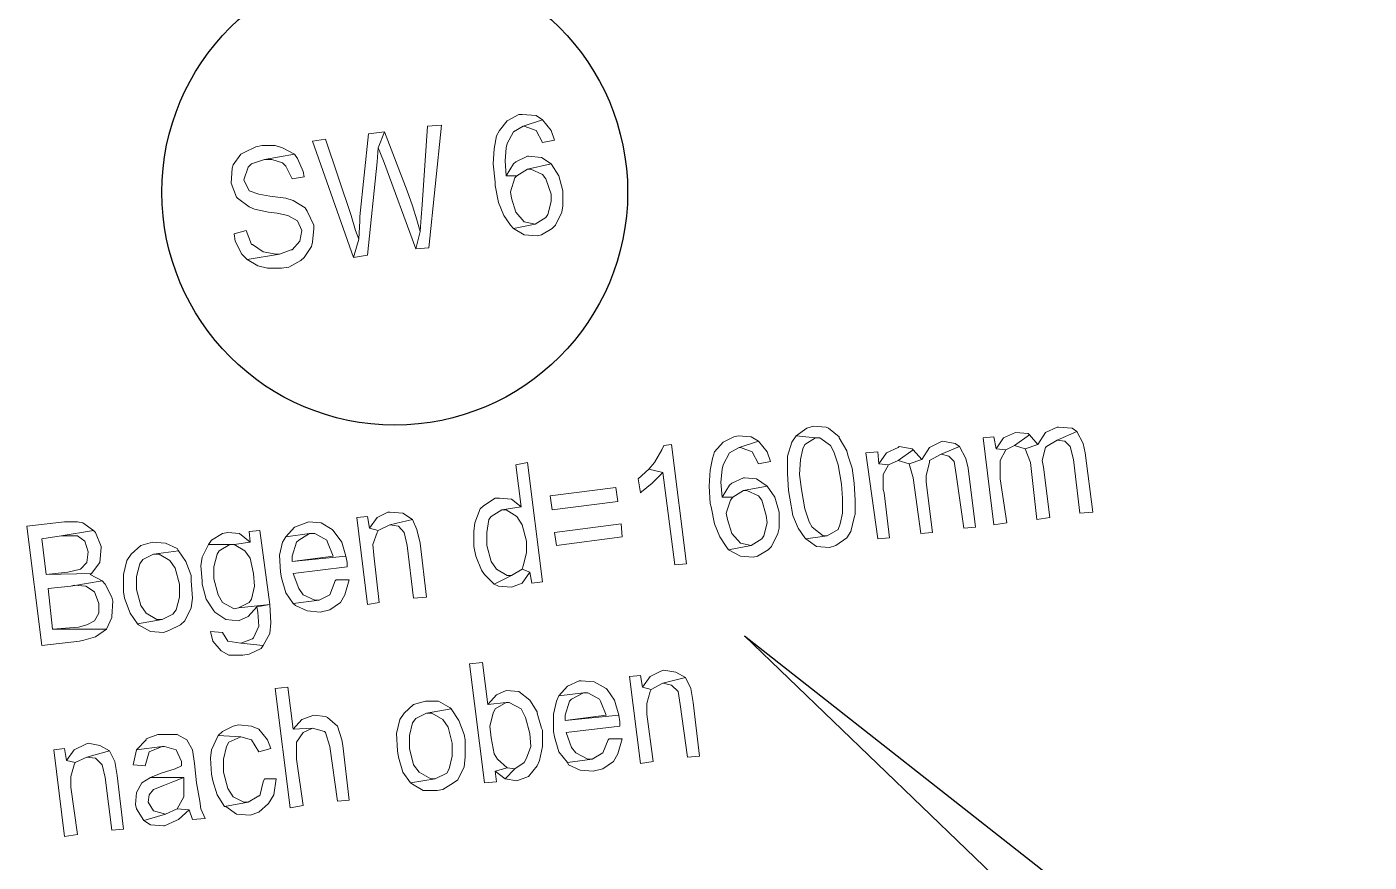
# Model space of a CAD drawing. Header units: metres. Extents: x 2713732.4 to 2713757.2, y 1226081.6 to 1226111.3.
# Drawn here: x 2713742.67 to 2713744.027, y 1226091.136 to 1226091.981 of the extents above; entities that cross this region are included whole.
import ezdxf

# ---------------------------------------------------------------- set-up
doc = ezdxf.new("R2010")
doc.units = ezdxf.units.M
doc.layers.add('einlagen_boden_erstes_og', color=7, linetype='Continuous', true_color=0x000000)

msp = doc.modelspace()

# ---------------------------------------------------------------- linework, layer by layer
at = {"layer": 'einlagen_boden_erstes_og', "color": 7, "linetype": 'Continuous', "lineweight": 25, "extrusion": (0.000477202, 0.001815, 0.999998)}
for q in [(2713744.4791, 1226090.3226, -0.159), (2713744.4522, 1226090.5346, -0.1594)]:
    msp.add_line((2713743.3957, 1226091.3652, -0.1604), q, dxfattribs=at)
at = {"layer": 'einlagen_boden_erstes_og', "color": 7, "lineweight": 0}
for points in [[(2713743.1709, 1226091.892), (2713743.1676, 1226091.892), (2713743.1556, 1226091.8855), (2713743.148, 1226091.8757), (2713743.1448, 1226091.8703), (2713743.1426, 1226091.8573), (2713743.1415, 1226091.842), (2713743.1437, 1226091.8236), (2713743.1437, 1226091.8203), (2713743.147, 1226091.8029), (2713743.1524, 1226091.7899), (2713743.1589, 1226091.7801), (2713743.1622, 1226091.7769), (2713743.1839, 1226091.7812), (2713743.173, 1226091.7834), (2713743.1643, 1226091.7932), (2713743.16, 1226091.8073), (2713743.1589, 1226091.8138), (2713743.1633, 1226091.8279), (2713743.1654, 1226091.8301), (2713743.1546, 1226091.8301), (2713743.1535, 1226091.8453), (2713743.1546, 1226091.8583), (2713743.1556, 1226091.8627), (2713743.1622, 1226091.8746), (2713743.1719, 1226091.8801), (2713743.1915, 1226091.8866), (2713743.185, 1226091.8909)], [(2713743.0318, 1226091.8746), (2713743.0155, 1226091.8725), (2713743.0068, 1226091.7888), (2713743.0068, 1226091.7845), (2713743.0057, 1226091.766), (2713743.0003, 1226091.7475), (2713743.0144, 1226091.7497), (2713743.0242, 1226091.8442), (2713743.0253, 1226091.8583)], [(2713743.0318, 1226091.8746), (2713743.0253, 1226091.8583), (2713743.0307, 1226091.8453), (2713743.0633, 1226091.7562), (2713743.0677, 1226091.7736), (2713743.0644, 1226091.7856), (2713743.0601, 1226091.7997), (2713743.0546, 1226091.8149)], [(2713743.0894, 1226091.8812), (2713743.0753, 1226091.8801), (2713743.0698, 1226091.8008), (2713743.0687, 1226091.7877), (2713743.0677, 1226091.7736), (2713743.0633, 1226091.7562), (2713743.0764, 1226091.7573)], [(2713743.1915, 1226091.8866), (2713743.1719, 1226091.8801), (2713743.173, 1226091.8801), (2713743.185, 1226091.8757), (2713743.1915, 1226091.8638), (2713743.2034, 1226091.8659), (2713743.2002, 1226091.8757)], [(2713742.908, 1226091.8605), (2713742.9015, 1226091.8594), (2713742.8906, 1226091.854), (2713742.8863, 1226091.8518), (2713742.8787, 1226091.841), (2713742.8776, 1226091.8377), (2713742.8765, 1226091.8225), (2713742.8765, 1226091.8225), (2713742.8819, 1226091.8084), (2713742.883, 1226091.8073), (2713742.895, 1226091.7986), (2713742.9004, 1226091.7964), (2713742.9145, 1226091.7932), (2713742.9232, 1226091.7921), (2713742.9341, 1226091.7899), (2713742.9438, 1226091.7845), (2713742.9482, 1226091.7747), (2713742.946, 1226091.7638), (2713742.9384, 1226091.7551), (2713742.9373, 1226091.7551), (2713742.9254, 1226091.7508), (2713742.8928, 1226091.7454), (2713742.9036, 1226091.7389), (2713742.9134, 1226091.7367), (2713742.9275, 1226091.7367), (2713742.9351, 1226091.7378), (2713742.9471, 1226091.7443), (2713742.9503, 1226091.7475), (2713742.958, 1226091.7584), (2713742.959, 1226091.7628), (2713742.9601, 1226091.7769), (2713742.9601, 1226091.7801), (2713742.9536, 1226091.7943), (2713742.9514, 1226091.7975), (2713742.9395, 1226091.8051), (2713742.9319, 1226091.8073), (2713742.9156, 1226091.8095), (2713742.9047, 1226091.8116), (2713742.895, 1226091.8149), (2713742.8895, 1226091.8258), (2713742.8895, 1226091.8258), (2713742.8939, 1226091.8388), (2713742.8971, 1226091.842), (2713742.9102, 1226091.8464), (2713742.9406, 1226091.8518), (2713742.9286, 1226091.8583), (2713742.921, 1226091.8605)], [(2713742.9721, 1226091.867), (2713742.959, 1226091.8649), (2713743.0003, 1226091.7475), (2713743.0057, 1226091.766), (2713743.0025, 1226091.7747), (2713742.9981, 1226091.7899)], [(2713742.9406, 1226091.8518), (2713742.9102, 1226091.8464), (2713742.9178, 1226091.8464), (2713742.9286, 1226091.8431), (2713742.9319, 1226091.8399), (2713742.9384, 1226091.8268), (2713742.9503, 1226091.829), (2713742.9493, 1226091.8344), (2713742.9438, 1226091.8475)], [(2713743.1774, 1226091.8497), (2713743.1763, 1226091.8497), (2713743.1643, 1226091.8442), (2713743.1622, 1226091.842), (2713743.1546, 1226091.8301), (2713743.1654, 1226091.8301), (2713743.1763, 1226091.8366), (2713743.2002, 1226091.842), (2713743.1904, 1226091.8486)], [(2713743.2002, 1226091.842), (2713743.1763, 1226091.8366), (2713743.1795, 1226091.8366), (2713743.1915, 1226091.8312), (2713743.1948, 1226091.8268), (2713743.2002, 1226091.8116), (2713743.2002, 1226091.804), (2713743.1969, 1226091.791), (2713743.1948, 1226091.7877), (2713743.1839, 1226091.7812), (2713743.1622, 1226091.7769), (2713743.173, 1226091.7704), (2713743.1861, 1226091.7693), (2713743.1904, 1226091.7704), (2713743.2013, 1226091.7769), (2713743.2045, 1226091.7801), (2713743.211, 1226091.7932), (2713743.2121, 1226091.7997), (2713743.2121, 1226091.8149), (2713743.2121, 1226091.8149), (2713743.2078, 1226091.8301)], [(2713742.8917, 1226091.7747), (2713742.8797, 1226091.7714), (2713742.8808, 1226091.7638), (2713742.8873, 1226091.7508), (2713742.8928, 1226091.7454), (2713742.9254, 1226091.7508), (2713742.9221, 1226091.7508), (2713742.9091, 1226091.753), (2713742.9091, 1226091.753), (2713742.8982, 1226091.7606), (2713742.8971, 1226091.7606)], [(2713743.4652, 1226091.577), (2713743.4587, 1226091.5748), (2713743.4478, 1226091.5672), (2713743.4674, 1226091.5651), (2713743.4717, 1226091.5651), (2713743.4826, 1226091.5575), (2713743.4859, 1226091.5509), (2713743.4902, 1226091.5379), (2713743.4935, 1226091.5183), (2713743.4946, 1226091.5042), (2713743.4946, 1226091.489), (2713743.4924, 1226091.4782), (2713743.4902, 1226091.4727), (2713743.4793, 1226091.4662), (2713743.4576, 1226091.463), (2713743.4685, 1226091.4553), (2713743.4815, 1226091.4543), (2713743.488, 1226091.4564), (2713743.4989, 1226091.464), (2713743.5032, 1226091.4706), (2713743.5065, 1226091.4847), (2713743.5076, 1226091.4879), (2713743.5076, 1226091.5021), (2713743.5065, 1226091.5194), (2713743.5043, 1226091.5346), (2713743.5, 1226091.5477), (2713743.4989, 1226091.552), (2713743.4913, 1226091.5651), (2713743.4913, 1226091.5661), (2713743.4804, 1226091.5748), (2713743.4783, 1226091.5759)], [(2713743.7129, 1226091.5759), (2713743.7118, 1226091.5759), (2713743.6999, 1226091.5705), (2713743.6922, 1226091.5585), (2713743.6792, 1226091.5542), (2713743.6792, 1226091.5542), (2713743.6846, 1226091.5401), (2713743.6912, 1226091.4825), (2713743.7042, 1226091.4847), (2713743.6977, 1226091.5357), (2713743.6966, 1226091.5422), (2713743.6999, 1226091.5553), (2713743.7009, 1226091.5564), (2713743.7118, 1226091.5629), (2713743.7314, 1226091.5716), (2713743.727, 1226091.5748)], [(2713743.3892, 1226091.5672), (2713743.3848, 1226091.5661), (2713743.374, 1226091.5607), (2713743.3653, 1226091.5509), (2713743.3631, 1226091.5444), (2713743.3609, 1226091.5325), (2713743.3599, 1226091.5162), (2713743.3609, 1226091.4988), (2713743.362, 1226091.4955), (2713743.3653, 1226091.4782), (2713743.3707, 1226091.4651), (2713743.3772, 1226091.4553), (2713743.3794, 1226091.4521), (2713743.4022, 1226091.4564), (2713743.3914, 1226091.4586), (2713743.3827, 1226091.4684), (2713743.3783, 1226091.4825), (2713743.3772, 1226091.489), (2713743.3816, 1226091.5021), (2713743.3838, 1226091.5053), (2713743.3729, 1226091.5053), (2713743.3718, 1226091.5205), (2713743.3729, 1226091.5336), (2713743.374, 1226091.5379), (2713743.3805, 1226091.5499), (2713743.3903, 1226091.5553), (2713743.4098, 1226091.5618), (2713743.4022, 1226091.5661)], [(2713743.4098, 1226091.5618), (2713743.3903, 1226091.5553), (2713743.3914, 1226091.5553), (2713743.4033, 1226091.5509), (2713743.4098, 1226091.539), (2713743.4218, 1226091.5412), (2713743.4185, 1226091.5509)], [(2713743.4478, 1226091.5672), (2713743.4435, 1226091.5607), (2713743.4392, 1226091.5466), (2713743.4392, 1226091.5433), (2713743.4392, 1226091.5292), (2713743.4402, 1226091.5118), (2713743.4413, 1226091.5042), (2713743.4446, 1226091.4868), (2713743.45, 1226091.4738), (2713743.4565, 1226091.464), (2713743.4576, 1226091.463), (2713743.4793, 1226091.4662), (2713743.475, 1226091.4662), (2713743.4641, 1226091.4749), (2713743.4609, 1226091.4803), (2713743.4565, 1226091.4934), (2713743.4533, 1226091.5129), (2713743.4511, 1226091.5281), (2713743.4522, 1226091.5433), (2713743.4544, 1226091.5542), (2713743.4565, 1226091.5585), (2713743.4674, 1226091.5651)], [(2713743.5956, 1226091.5618), (2713743.5934, 1226091.5607), (2713743.5825, 1226091.5553), (2713743.5749, 1226091.5433), (2713743.5619, 1226091.539), (2713743.5619, 1226091.539), (2713743.5662, 1226091.5249), (2713743.5738, 1226091.4684), (2713743.5858, 1226091.4695), (2713743.5793, 1226091.5205), (2713743.5793, 1226091.527), (2713743.5825, 1226091.5401), (2713743.5825, 1226091.5422), (2713743.5945, 1226091.5488), (2713743.613, 1226091.5564), (2713743.6086, 1226091.5596)], [(2713743.6477, 1226091.5661), (2713743.6368, 1226091.5651), (2713743.6477, 1226091.4771), (2713743.6607, 1226091.4792), (2713743.6542, 1226091.5238), (2713743.6542, 1226091.5281), (2713743.6542, 1226091.5422), (2713743.6597, 1226091.5531), (2713743.6499, 1226091.5542)], [(2713743.6694, 1226091.5705), (2713743.6694, 1226091.5705), (2713743.6575, 1226091.5651), (2713743.6499, 1226091.5542), (2713743.6597, 1226091.5531), (2713743.6684, 1226091.5575), (2713743.6836, 1226091.5683), (2713743.6825, 1226091.5694)], [(2713743.6836, 1226091.5683), (2713743.6684, 1226091.5575), (2713743.6792, 1226091.5542), (2713743.6922, 1226091.5585)], [(2713743.7314, 1226091.5716), (2713743.7118, 1226091.5629), (2713743.7194, 1226091.5618), (2713743.7248, 1226091.5564), (2713743.7281, 1226091.5433), (2713743.7346, 1226091.489), (2713743.7476, 1226091.4901), (2713743.74, 1226091.5499), (2713743.7379, 1226091.5596)], [(2713743.3218, 1226091.5585), (2713743.3142, 1226091.5575), (2713743.3121, 1226091.5531), (2713743.3045, 1226091.5401), (2713743.299, 1226091.5336), (2713743.3132, 1226091.5303), (2713743.3251, 1226091.4369), (2713743.337, 1226091.438)], [(2713743.5304, 1226091.5509), (2713743.5184, 1226091.5499), (2713743.5304, 1226091.463), (2713743.5423, 1226091.464), (2713743.5369, 1226091.5097), (2713743.5358, 1226091.5129), (2713743.5358, 1226091.5281), (2713743.5413, 1226091.5379), (2713743.5315, 1226091.539)], [(2713743.5521, 1226091.5564), (2713743.551, 1226091.5553), (2713743.5391, 1226091.5499), (2713743.5315, 1226091.539), (2713743.5413, 1226091.5379), (2713743.551, 1226091.5422), (2713743.5662, 1226091.5531), (2713743.5652, 1226091.5542)], [(2713743.5662, 1226091.5531), (2713743.551, 1226091.5422), (2713743.5619, 1226091.539), (2713743.5749, 1226091.5433)], [(2713743.613, 1226091.5564), (2713743.5945, 1226091.5488), (2713743.6021, 1226091.5466), (2713743.6075, 1226091.5412), (2713743.6097, 1226091.5281), (2713743.6173, 1226091.4738), (2713743.6292, 1226091.4749), (2713743.6216, 1226091.5346), (2713743.6195, 1226091.5444)], [(2713743.1763, 1226091.5401), (2713743.1643, 1226091.5379), (2713743.1698, 1226091.4955), (2713743.1502, 1226091.4923), (2713743.1546, 1226091.4923), (2713743.1654, 1226091.4858), (2713743.1709, 1226091.4771), (2713743.1752, 1226091.4608), (2713743.1752, 1226091.4488), (2713743.1719, 1226091.4358), (2713743.1709, 1226091.4325), (2713743.1785, 1226091.4293), (2713743.1806, 1226091.4184), (2713743.1915, 1226091.4195)], [(2713743.299, 1226091.5336), (2713743.2882, 1226091.5238), (2713743.2903, 1226091.5097), (2713743.2914, 1226091.5107), (2713743.3023, 1226091.5194), (2713743.3034, 1226091.5205), (2713743.3132, 1226091.5303)], [(2713743.3957, 1226091.5249), (2713743.3946, 1226091.5249), (2713743.3827, 1226091.5194), (2713743.3805, 1226091.5173), (2713743.3729, 1226091.5053), (2713743.3838, 1226091.5053), (2713743.3946, 1226091.5118), (2713743.4185, 1226091.5162), (2713743.4077, 1226091.5238)], [(2713743.2654, 1226091.5151), (2713743.1991, 1226091.5064), (2713743.2013, 1226091.4923), (2713743.2675, 1226091.501)], [(2713743.4185, 1226091.5162), (2713743.3946, 1226091.5118), (2713743.3979, 1226091.5118), (2713743.4098, 1226091.5064), (2713743.4131, 1226091.5021), (2713743.4174, 1226091.4868), (2713743.4185, 1226091.4792), (2713743.4153, 1226091.4662), (2713743.4131, 1226091.463), (2713743.4022, 1226091.4564), (2713743.3794, 1226091.4521), (2713743.3914, 1226091.4456), (2713743.4044, 1226091.4445), (2713743.4087, 1226091.4456), (2713743.4196, 1226091.4521), (2713743.4229, 1226091.4553), (2713743.4294, 1226091.4684), (2713743.4305, 1226091.4738), (2713743.4305, 1226091.4901), (2713743.4305, 1226091.4901), (2713743.4261, 1226091.5053)], [(2713743.148, 1226091.5042), (2713743.1437, 1226091.5042), (2713743.1318, 1226091.4966), (2713743.1285, 1226091.4934), (2713743.1231, 1226091.4792), (2713743.122, 1226091.4706), (2713743.122, 1226091.4553), (2713743.1241, 1226091.4456), (2713743.1296, 1226091.4315), (2713743.1328, 1226091.4271), (2713743.1426, 1226091.4173), (2713743.16, 1226091.426), (2713743.1556, 1226091.426), (2713743.1448, 1226091.4325), (2713743.1394, 1226091.4401), (2713743.135, 1226091.4564), (2713743.135, 1226091.4695), (2713743.1372, 1226091.4825), (2713743.1394, 1226091.4858), (2713743.1502, 1226091.4923), (2713743.1698, 1226091.4955), (2713743.16, 1226091.5031)], [(2713742.7081, 1226091.4803), (2713742.6701, 1226091.476), (2713742.6853, 1226091.3554), (2713742.7233, 1226091.3598), (2713742.7277, 1226091.3608), (2713742.7396, 1226091.3641), (2713742.7505, 1226091.3717), (2713742.6962, 1226091.3717), (2713742.6918, 1226091.413), (2713742.7146, 1226091.4152), (2713742.7461, 1226091.4206), (2713742.7342, 1226091.4271), (2713742.7353, 1226091.4282), (2713742.6897, 1226091.4271), (2713742.6853, 1226091.463), (2713742.7049, 1226091.4662), (2713742.7374, 1226091.4716), (2713742.7266, 1226091.4792), (2713742.7212, 1226091.4803)], [(2713742.9547, 1226091.4803), (2713742.9525, 1226091.4792), (2713742.9406, 1226091.4749), (2713742.9319, 1226091.4651), (2713742.9558, 1226091.4684), (2713742.9612, 1226091.4684), (2713742.9732, 1226091.4619), (2713742.9742, 1226091.4597), (2713742.9797, 1226091.4456), (2713742.9384, 1226091.4401), (2713742.9927, 1226091.4456), (2713742.9884, 1226091.4597), (2713742.9797, 1226091.4716), (2713742.9786, 1226091.4727), (2713742.9677, 1226091.4792)], [(2713743.0144, 1226091.4858), (2713743.0036, 1226091.4847), (2713743.0144, 1226091.3967), (2713743.0264, 1226091.3989), (2713743.021, 1226091.4467), (2713743.0199, 1226091.4575), (2713743.0242, 1226091.4695), (2713743.0253, 1226091.4716), (2713743.0166, 1226091.4738)], [(2713743.0372, 1226091.4901), (2713743.0351, 1226091.4901), (2713743.0242, 1226091.4847), (2713743.0166, 1226091.4738), (2713743.0253, 1226091.4716), (2713743.0372, 1226091.4771), (2713743.0601, 1226091.4825), (2713743.0503, 1226091.489)], [(2713743.0601, 1226091.4825), (2713743.0372, 1226091.4771), (2713743.0459, 1226091.476), (2713743.0514, 1226091.4695), (2713743.0546, 1226091.4564), (2713743.0611, 1226091.4032), (2713743.0742, 1226091.4043), (2713743.0677, 1226091.4586), (2713743.0644, 1226091.4727)], [(2713742.7374, 1226091.4716), (2713742.7049, 1226091.4662), (2713742.7092, 1226091.4662), (2713742.7212, 1226091.4662), (2713742.7288, 1226091.4608), (2713742.732, 1226091.4499), (2713742.7309, 1226091.4391), (2713742.7244, 1226091.4325), (2713742.7114, 1226091.4293), (2713742.6897, 1226091.4271), (2713742.7353, 1226091.4282), (2713742.744, 1226091.4391), (2713742.744, 1226091.4391), (2713742.7451, 1226091.4543), (2713742.7451, 1226091.4553), (2713742.7396, 1226091.4695)], [(2713742.8732, 1226091.4695), (2713742.8678, 1226091.4684), (2713742.8569, 1226091.4619), (2713742.8537, 1226091.4575), (2713742.8754, 1226091.4575), (2713742.8797, 1226091.4575), (2713742.896, 1226091.4597), (2713742.8852, 1226091.4684)], [(2713742.9058, 1226091.4716), (2713742.895, 1226091.4706), (2713742.896, 1226091.4597), (2713742.8797, 1226091.4575), (2713742.8906, 1226091.451), (2713742.896, 1226091.4434), (2713742.8993, 1226091.4282), (2713742.9004, 1226091.4152), (2713742.8971, 1226091.4021), (2713742.895, 1226091.3989), (2713742.8841, 1226091.3934), (2713742.9156, 1226091.3967)], [(2713742.9319, 1226091.4651), (2713742.9286, 1226091.4597), (2713742.9254, 1226091.4467), (2713742.9265, 1226091.4293), (2713742.9275, 1226091.4238), (2713742.9319, 1226091.4086), (2713742.9395, 1226091.3978), (2713742.9656, 1226091.401), (2713742.9612, 1226091.401), (2713742.9493, 1226091.4065), (2713742.9449, 1226091.413), (2713742.9395, 1226091.4282), (2713742.9938, 1226091.4347), (2713742.9938, 1226091.4391), (2713742.9927, 1226091.4456), (2713742.9384, 1226091.4401), (2713742.9384, 1226091.4456), (2713742.9427, 1226091.4597), (2713742.9449, 1226091.4619), (2713742.9558, 1226091.4684)], [(2713743.2708, 1226091.4782), (2713743.2034, 1226091.4695), (2713743.2056, 1226091.4564), (2713743.2719, 1226091.4651)], [(2713742.7972, 1226091.4597), (2713742.7852, 1226091.4564), (2713742.7755, 1226091.4477), (2713742.7711, 1226091.4412), (2713742.7679, 1226091.4271), (2713742.7679, 1226091.4097), (2713742.7689, 1226091.4032), (2713742.7744, 1226091.388), (2713742.782, 1226091.3771), (2713742.807, 1226091.3815), (2713742.8015, 1226091.3815), (2713742.7907, 1226091.388), (2713742.7852, 1226091.3956), (2713742.7809, 1226091.4119), (2713742.7809, 1226091.4249), (2713742.7842, 1226091.438), (2713742.7874, 1226091.4423), (2713742.7983, 1226091.4477), (2713742.8233, 1226091.451), (2713742.8222, 1226091.4532), (2713742.8102, 1226091.4586)], [(2713742.8537, 1226091.4575), (2713742.8472, 1226091.4445), (2713742.8461, 1226091.4358), (2713742.8472, 1226091.4206), (2713742.8472, 1226091.4173), (2713742.8515, 1226091.4021), (2713742.8591, 1226091.3902), (2713742.8602, 1226091.3891), (2713742.8711, 1226091.3815), (2713742.8841, 1226091.3804), (2713742.8939, 1226091.3847), (2713742.9026, 1226091.3945), (2713742.9156, 1226091.3967), (2713742.8841, 1226091.3934), (2713742.8797, 1226091.3923), (2713742.8678, 1226091.3989), (2713742.8635, 1226091.4065), (2713742.8591, 1226091.4228), (2713742.8591, 1226091.4347), (2713742.8624, 1226091.4477), (2713742.8645, 1226091.451), (2713742.8754, 1226091.4575)], [(2713742.8233, 1226091.451), (2713742.7983, 1226091.4477), (2713742.8037, 1226091.4477), (2713742.8146, 1226091.4412), (2713742.82, 1226091.4336), (2713742.8243, 1226091.4173), (2713742.8243, 1226091.4043), (2713742.8211, 1226091.3913), (2713742.8178, 1226091.3869), (2713742.807, 1226091.3815), (2713742.782, 1226091.3771), (2713742.7831, 1226091.3761), (2713742.795, 1226091.3695), (2713742.8081, 1226091.3684), (2713742.8135, 1226091.3706), (2713742.8254, 1226091.3761), (2713742.8298, 1226091.3804), (2713742.8363, 1226091.3934), (2713742.8374, 1226091.4032), (2713742.8363, 1226091.4206), (2713742.8363, 1226091.426), (2713742.8309, 1226091.4401)], [(2713743.1709, 1226091.4325), (2713743.16, 1226091.426), (2713743.1426, 1226091.4173), (2713743.147, 1226091.4152), (2713743.16, 1226091.4141), (2713743.1709, 1226091.4184), (2713743.1785, 1226091.4293)], [(2713742.7461, 1226091.4206), (2713742.7146, 1226091.4152), (2713742.7179, 1226091.4162), (2713742.7298, 1226091.4152), (2713742.7385, 1226091.4097), (2713742.7429, 1226091.3978), (2713742.7429, 1226091.388), (2713742.7385, 1226091.3804), (2713742.7309, 1226091.3761), (2713742.7222, 1226091.3739), (2713742.6962, 1226091.3717), (2713742.7505, 1226091.3717), (2713742.7559, 1226091.3837), (2713742.7559, 1226091.3847), (2713742.757, 1226091.4), (2713742.7559, 1226091.4043), (2713742.7494, 1226091.4173)], [(2713742.9829, 1226091.4217), (2713742.9819, 1226091.4206), (2713742.9764, 1226091.4065), (2713742.9656, 1226091.401), (2713742.9395, 1226091.3978), (2713742.9417, 1226091.3956), (2713742.9536, 1226091.3902), (2713742.9666, 1226091.3891), (2713742.9764, 1226091.3913), (2713742.9873, 1226091.3989), (2713742.9916, 1226091.4065), (2713742.996, 1226091.4217)], [(2713742.9156, 1226091.3967), (2713742.9026, 1226091.3945), (2713742.9036, 1226091.3891), (2713742.9047, 1226091.375), (2713742.8993, 1226091.363), (2713742.8982, 1226091.3619), (2713742.8863, 1226091.3576), (2713742.9091, 1226091.3554), (2713742.9156, 1226091.3674), (2713742.9167, 1226091.3782)], [(2713742.8558, 1226091.3695), (2713742.858, 1226091.3598), (2713742.8667, 1226091.35), (2713742.8743, 1226091.3456), (2713742.8884, 1226091.3456), (2713742.895, 1226091.3467), (2713742.9069, 1226091.3522), (2713742.9091, 1226091.3554), (2713742.8863, 1226091.3576), (2713742.8863, 1226091.3576), (2713742.8732, 1226091.3598), (2713742.8678, 1226091.3684)], [(2713743.1307, 1226091.338), (2713743.1176, 1226091.3369), (2713743.1328, 1226091.2164), (2713743.1448, 1226091.2175), (2713743.1437, 1226091.2283), (2713743.1556, 1226091.2316), (2713743.1459, 1226091.2403), (2713743.1426, 1226091.2457), (2713743.1394, 1226091.262), (2713743.1383, 1226091.2739), (2713743.1415, 1226091.287), (2713743.1437, 1226091.2913), (2713743.1546, 1226091.2978), (2713743.1361, 1226091.2957)], [(2713743.2306, 1226091.3196), (2713743.2284, 1226091.3196), (2713743.2165, 1226091.3141), (2713743.2078, 1226091.3044), (2713743.2328, 1226091.3076), (2713743.2371, 1226091.3076), (2713743.2491, 1226091.3011), (2713743.2501, 1226091.2989), (2713743.2556, 1226091.2848), (2713743.2143, 1226091.2794), (2713743.2686, 1226091.2848), (2713743.2643, 1226091.3), (2713743.2567, 1226091.3109), (2713743.2556, 1226091.312), (2713743.2436, 1226091.3185)], [(2713743.2903, 1226091.325), (2713743.2795, 1226091.3239), (2713743.2903, 1226091.2359), (2713743.3034, 1226091.2381), (2713743.2969, 1226091.2859), (2713743.2969, 1226091.2968), (2713743.3001, 1226091.3087), (2713743.3012, 1226091.3109), (2713743.2925, 1226091.3131)], [(2713743.3142, 1226091.3304), (2713743.311, 1226091.3293), (2713743.3001, 1226091.3239), (2713743.2925, 1226091.3131), (2713743.3012, 1226091.3109), (2713743.3132, 1226091.3174), (2713743.336, 1226091.3228), (2713743.3262, 1226091.3283)], [(2713743.336, 1226091.3228), (2713743.3132, 1226091.3174), (2713743.3218, 1226091.3152), (2713743.3284, 1226091.3087), (2713743.3305, 1226091.2957), (2713743.3381, 1226091.2424), (2713743.3501, 1226091.2435), (2713743.3436, 1226091.2978), (2713743.3414, 1226091.312)], [(2713742.9341, 1226091.3131), (2713742.921, 1226091.312), (2713742.9362, 1226091.1914), (2713742.9493, 1226091.1936), (2713742.9427, 1226091.2403), (2713742.9427, 1226091.2424), (2713742.9427, 1226091.2577), (2713742.9493, 1226091.2674), (2713742.959, 1226091.2718), (2713742.9395, 1226091.2707)], [(2713743.1546, 1226091.3098), (2713743.1448, 1226091.3054), (2713743.1361, 1226091.2957), (2713743.1546, 1226091.2978), (2713743.1578, 1226091.2978), (2713743.1698, 1226091.2913), (2713743.1741, 1226091.2826), (2713743.1785, 1226091.2663), (2713743.1795, 1226091.2533), (2713743.1752, 1226091.2414), (2713743.173, 1226091.237), (2713743.1633, 1226091.2305), (2713743.1535, 1226091.2207), (2713743.1654, 1226091.2185), (2713743.1654, 1226091.2185), (2713743.1774, 1226091.2229), (2713743.1861, 1226091.2338), (2713743.1882, 1226091.2392), (2713743.1915, 1226091.2533), (2713743.1915, 1226091.2696), (2713743.1904, 1226091.2718), (2713743.1861, 1226091.287), (2713743.1861, 1226091.2881), (2713743.1785, 1226091.3), (2713743.1676, 1226091.3087), (2713743.1676, 1226091.3087)], [(2713743.2078, 1226091.3044), (2713743.2056, 1226091.2989), (2713743.2024, 1226091.2859), (2713743.2024, 1226091.2685), (2713743.2034, 1226091.2631), (2713743.2078, 1226091.2479), (2713743.2165, 1226091.237), (2713743.2415, 1226091.2403), (2713743.2371, 1226091.2403), (2713743.2252, 1226091.2468), (2713743.2208, 1226091.2522), (2713743.2154, 1226091.2674), (2713743.2697, 1226091.2739), (2713743.2697, 1226091.2783), (2713743.2686, 1226091.2848), (2713743.2143, 1226091.2794), (2713743.2143, 1226091.2848), (2713743.2186, 1226091.2989), (2713743.2208, 1226091.3011), (2713743.2328, 1226091.3076)], [(2713743.0731, 1226091.2989), (2713743.0611, 1226091.2957), (2713743.0514, 1226091.287), (2713743.047, 1226091.2805), (2713743.0438, 1226091.2663), (2713743.0449, 1226091.249), (2713743.0459, 1226091.2424), (2713743.0503, 1226091.2272), (2713743.0579, 1226091.2164), (2713743.0829, 1226091.2207), (2713743.0785, 1226091.2207), (2713743.0666, 1226091.2272), (2713743.0611, 1226091.2348), (2713743.0568, 1226091.2511), (2713743.0568, 1226091.2642), (2713743.0601, 1226091.2772), (2713743.0633, 1226091.2816), (2713743.0742, 1226091.287), (2713743.0992, 1226091.2913), (2713743.0981, 1226091.2924), (2713743.0861, 1226091.2989)], [(2713743.0992, 1226091.2913), (2713743.0742, 1226091.287), (2713743.0796, 1226091.287), (2713743.0905, 1226091.2805), (2713743.0959, 1226091.2729), (2713743.1002, 1226091.2566), (2713743.1002, 1226091.2435), (2713743.097, 1226091.2305), (2713743.0948, 1226091.2262), (2713743.0829, 1226091.2207), (2713743.0579, 1226091.2164), (2713743.0601, 1226091.2153), (2713743.0709, 1226091.2088), (2713743.085, 1226091.2088), (2713743.0905, 1226091.2099), (2713743.1013, 1226091.2164), (2713743.1057, 1226091.2196), (2713743.1122, 1226091.2327), (2713743.1133, 1226091.2424), (2713743.1133, 1226091.2598), (2713743.1122, 1226091.2653), (2713743.1068, 1226091.2794)], [(2713742.9601, 1226091.2848), (2713742.9482, 1226091.2805), (2713742.9395, 1226091.2707), (2713742.959, 1226091.2718), (2713742.971, 1226091.2685), (2713742.9721, 1226091.2674), (2713742.9764, 1226091.2533), (2713742.984, 1226091.1979), (2713742.996, 1226091.199), (2713742.9895, 1226091.2544), (2713742.9884, 1226091.2598), (2713742.984, 1226091.2739), (2713742.9742, 1226091.2826), (2713742.9721, 1226091.2837)], [(2713742.807, 1226091.2653), (2713742.8026, 1226091.2653), (2713742.7907, 1226091.2609), (2713742.7907, 1226091.2598), (2713742.7809, 1226091.25), (2713742.807, 1226091.2533), (2713742.8091, 1226091.2533), (2713742.8211, 1226091.25), (2713742.8265, 1226091.2381), (2713742.8265, 1226091.2338), (2713742.82, 1226091.2305), (2713742.8059, 1226091.2262), (2713742.795, 1226091.2218), (2713742.8287, 1226091.2218), (2713742.8287, 1226091.2164), (2713742.8287, 1226091.2023), (2713742.8222, 1226091.1903), (2713742.8222, 1226091.1903), (2713742.8341, 1226091.1892), (2713742.8374, 1226091.1794), (2713742.8504, 1226091.1805), (2713742.8461, 1226091.1903), (2713742.845, 1226091.1979), (2713742.8417, 1226091.2164), (2713742.8396, 1226091.2359), (2713742.8374, 1226091.25), (2713742.8319, 1226091.2598), (2713742.8222, 1226091.2653), (2713742.82, 1226091.2653)], [(2713742.8635, 1226091.2642), (2713742.8569, 1226091.25), (2713742.8558, 1226091.2414), (2713742.8569, 1226091.2251), (2713742.858, 1226091.2185), (2713742.8624, 1226091.2044), (2713742.87, 1226091.1925), (2713742.8939, 1226091.1968), (2713742.8895, 1226091.1968), (2713742.8787, 1226091.2023), (2713742.8732, 1226091.2109), (2713742.8689, 1226091.2272), (2713742.8689, 1226091.2403), (2713742.8721, 1226091.2533), (2713742.8743, 1226091.2577), (2713742.8863, 1226091.2631)], [(2713742.8841, 1226091.275), (2713742.8787, 1226091.2739), (2713742.8678, 1226091.2685), (2713742.8635, 1226091.2642), (2713742.8863, 1226091.2631), (2713742.8971, 1226091.2598), (2713742.9047, 1226091.2479), (2713742.9167, 1226091.2511), (2713742.9134, 1226091.2598), (2713742.9047, 1226091.2707), (2713742.8971, 1226091.2739)], [(2713742.7081, 1226091.2511), (2713742.6973, 1226091.25), (2713742.7081, 1226091.1621), (2713742.7212, 1226091.1642), (2713742.7146, 1226091.212), (2713742.7146, 1226091.2229), (2713742.7179, 1226091.2348), (2713742.719, 1226091.237), (2713742.7103, 1226091.2392)], [(2713742.732, 1226091.2566), (2713742.7298, 1226091.2555), (2713742.7179, 1226091.25), (2713742.7103, 1226091.2392), (2713742.719, 1226091.237), (2713742.7309, 1226091.2424), (2713742.7537, 1226091.249), (2713742.744, 1226091.2544)], [(2713742.7809, 1226091.25), (2713742.7809, 1226091.25), (2713742.7776, 1226091.2348), (2713742.7896, 1226091.2338), (2713742.7939, 1226091.2479), (2713742.7939, 1226091.2479), (2713742.807, 1226091.2533)], [(2713743.2588, 1226091.2609), (2713743.2578, 1226091.2598), (2713743.2523, 1226091.2468), (2713743.2415, 1226091.2403), (2713743.2165, 1226091.237), (2713743.2176, 1226091.2348), (2713743.2295, 1226091.2294), (2713743.2425, 1226091.2283), (2713743.2523, 1226091.2305), (2713743.2632, 1226091.2381), (2713743.2675, 1226091.2457), (2713743.2719, 1226091.2609)], [(2713742.7537, 1226091.249), (2713742.7309, 1226091.2424), (2713742.7396, 1226091.2414), (2713742.7461, 1226091.2348), (2713742.7494, 1226091.2218), (2713742.7559, 1226091.1686), (2713742.7679, 1226091.1697), (2713742.7613, 1226091.224), (2713742.7592, 1226091.2381)], [(2713743.1556, 1226091.2316), (2713743.1437, 1226091.2283), (2713743.1535, 1226091.2207), (2713743.1633, 1226091.2305)], [(2713742.795, 1226091.2218), (2713742.7863, 1226091.2164), (2713742.7809, 1226091.2066), (2713742.7798, 1226091.1947), (2713742.7809, 1226091.1903), (2713742.7885, 1226091.1784), (2713742.8102, 1226091.1849), (2713742.7983, 1226091.1881), (2713742.7928, 1226091.1968), (2713742.7939, 1226091.2044), (2713742.7983, 1226091.2099), (2713742.8091, 1226091.2142), (2713742.8178, 1226091.2175), (2713742.8287, 1226091.2218)], [(2713742.9102, 1226091.2207), (2713742.9091, 1226091.2175), (2713742.9058, 1226091.2033), (2713742.9047, 1226091.2033), (2713742.8939, 1226091.1968), (2713742.87, 1226091.1925), (2713742.8711, 1226091.1925), (2713742.8819, 1226091.1849), (2713742.896, 1226091.1838), (2713742.9047, 1226091.187), (2713742.9145, 1226091.1957), (2713742.9199, 1226091.2044), (2713742.9221, 1226091.2207)], [(2713742.8222, 1226091.1903), (2713742.8102, 1226091.1849), (2713742.7885, 1226091.1784), (2713742.795, 1226091.174), (2713742.8081, 1226091.1729), (2713742.8091, 1226091.1729), (2713742.8211, 1226091.1784), (2713742.8233, 1226091.1794), (2713742.8341, 1226091.1892)]]:
    msp.add_lwpolyline(points, close=True, dxfattribs=at)
at = {"layer": 'einlagen_boden_erstes_og', "color": 7, "linetype": 'Continuous', "lineweight": 25, "extrusion": (0.000477202, 0.001815, 0.999998)}
msp.add_circle((2713742.733, 1226087.4432, 3520.5086), 0.2354, dxfattribs=at)

doc.saveas('drawing.dxf')
